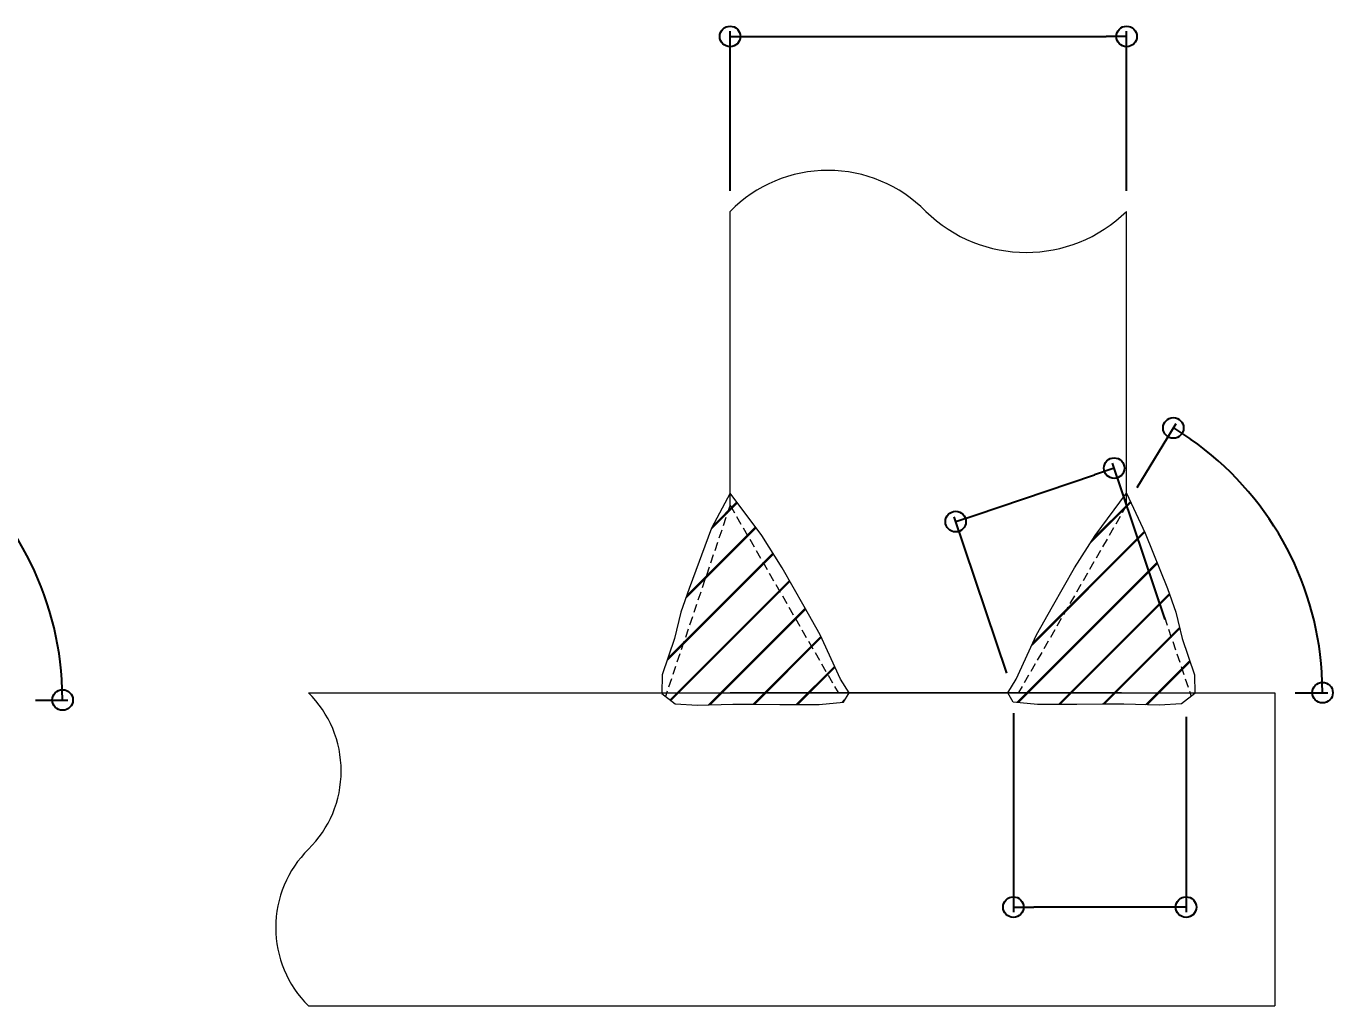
# Model space of a CAD drawing. Header units: millimetres. Extents: x -2880 to 3894, y -2977 to 4857.
# Drawn here: x 3325.1 to 3801, y 2859.2 to 3215.9 of the extents above; entities that cross this region are included whole.
import ezdxf

# ---------------------------------------------------------------- set-up
doc = ezdxf.new("R2010")
doc.units = ezdxf.units.MM
doc.header["$MEASUREMENT"] = 0
doc.linetypes.add('HIDDEN2', pattern=[4.7625, 3.175, -1.5875])
for name, color, linetype, lineweight in [('hadan', 1, 'HIDDEN2', 15), ('寸法', 7, 'Continuous', 15), ('金物', 5, 'Continuous', 18)]:
    doc.layers.add(name, color=color, linetype=linetype, lineweight=lineweight)
doc.styles.add('DLSTANDARD1', font='italic.shx', dxfattribs={"width": 0.7, "bigfont": 'extfont.shx'})
doc.dimstyles.new('一般寸法', dxfattribs={"dimscale": 1.5, "dimtxt": 15, "dimasz": 5, "dimexe": 1.25, "dimexo": 5, "dimgap": 3, "dimtad": 1, "dimtxsty": 'DLSTANDARD1', "dimblk": 'ORIGIN', "dimcen": 0, "dimclrd": 256, "dimclre": 256, "dimclrt": 256, "dimadec": 0, "dimazin": 0, "dimtfac": 1, "dimtmove": 0, "dimatfit": 3, "dimfxl": 0, "dimarcsym": 0})
pattern_1 = [(45, (3540.536, 2967.484), (-7.95495, 7.95495), []), (45, (3541.099, 2967.484), (-7.95495, 7.95495), [])]

# ---------------------------------------------------------------- blocks, each defined once
blk = doc.blocks.new('_Origin')
at = {"color": 0, "linetype": 'ByBlock', "lineweight": -2}
blk.add_line((0, 0), (-1, 0), dxfattribs=at)
blk.add_circle((0, 0), 0.5, dxfattribs=at)
blk = doc.blocks.new('*D71')
at = {"layer": 'Defpoints', "color": 0}
for p in [(3267.05, 3038.79), (3331.87, 3008.36), (3041.83, 2970.56), (3225.8, 2970.57), (3320.97, 2970.56)]:
    blk.add_point(p, dxfattribs=at)
at = {"layer": '寸法', "lineweight": -2}
for p, q in [((3270.93, 3045.2), (3285.03, 3068.53)), ((3328.47, 2970.56), (3340.28, 2970.56))]:
    blk.add_line(p, q, dxfattribs=at)
blk.add_arc((3225.8, 2970.56), 112.6, 3.8169, 55.0263, dxfattribs=at)
at = {"layer": '寸法', "lineweight": -2, "xscale": 7.5, "yscale": 7.5, "zscale": 7.5}
for p, rotation in [((3284.06, 3066.92), 146.9348205249129), ((3338.4, 2970.56), 271.908471626893)]:
    blk.add_blockref('_Origin', p, dxfattribs=dict(at, rotation=rotation))
blk = doc.blocks.new('*D75')
at = {"layer": 'Defpoints', "color": 0}
for p in [(3684.61, 2973.24), (3747.5, 2971.88), (3684.61, 2895.17)]:
    blk.add_point(p, dxfattribs=at)
at = {"layer": '寸法', "lineweight": -2}
for p, q in [((3684.61, 2965.74), (3684.61, 2893.3)), ((3747.5, 2964.38), (3747.5, 2893.3)), ((3740, 2895.17), (3692.11, 2895.17))]:
    blk.add_line(p, q, dxfattribs=at)
at = {"layer": '寸法', "lineweight": -2, "xscale": 7.5, "yscale": 7.5, "zscale": 7.5, "rotation": 180}
blk.add_blockref('_Origin', (3684.61, 2895.17), dxfattribs=at)
at = {"layer": '寸法', "lineweight": -2, "xscale": 7.5, "yscale": 7.5, "zscale": 7.5}
blk.add_blockref('_Origin', (3747.5, 2895.17), dxfattribs=at)
blk = doc.blocks.new('*D76')
at = {"layer": 'Defpoints', "color": 0}
for p in [(3725.86, 3041.45), (3790.68, 3011.03), (3500.64, 2973.23), (3684.61, 2973.24), (3779.78, 2973.23)]:
    blk.add_point(p, dxfattribs=at)
at = {"layer": '寸法', "lineweight": -2}
for p, q in [((3729.74, 3047.87), (3743.84, 3071.19)), ((3787.28, 2973.23), (3799.09, 2973.23))]:
    blk.add_line(p, q, dxfattribs=at)
blk.add_arc((3684.61, 2973.23), 112.6, 3.8169, 55.0263, dxfattribs=at)
at = {"layer": '寸法', "lineweight": -2, "xscale": 7.5, "yscale": 7.5, "zscale": 7.5}
for p, rotation in [((3742.87, 3069.59), 146.9348205249131), ((3797.21, 2973.23), 271.9084716268927)]:
    blk.add_blockref('_Origin', p, dxfattribs=dict(at, rotation=rotation))
blk = doc.blocks.new('*D77')
at = {"layer": 'Defpoints', "color": 0}
for p in [(3725.86, 3212.1), (3581.46, 3148.43), (3725.86, 3148.43)]:
    blk.add_point(p, dxfattribs=at)
at = {"layer": '寸法', "linetype": 'ByBlock', "lineweight": -2}
for p, q in [((3581.46, 3155.93), (3581.46, 3213.98)), ((3588.96, 3212.1), (3718.36, 3212.1)), ((3725.86, 3155.93), (3725.86, 3213.98))]:
    blk.add_line(p, q, dxfattribs=at)
at = {"layer": '寸法', "lineweight": -2, "xscale": 7.5, "yscale": 7.5, "zscale": 7.5, "rotation": 180}
blk.add_blockref('_Origin', (3581.46, 3212.1), dxfattribs=at)
at = {"layer": '寸法', "lineweight": -2, "xscale": 7.5, "yscale": 7.5, "zscale": 7.5}
blk.add_blockref('_Origin', (3725.86, 3212.1), dxfattribs=at)
blk = doc.blocks.new('*D78')
at = {"layer": 'Defpoints', "color": 0}
for p in [(3721.32, 3054.97), (3742.32, 2992.7), (3684.61, 2973.24)]:
    blk.add_point(p, dxfattribs=at)
at = {"layer": '寸法', "linetype": 'ByBlock', "lineweight": -2}
for p, q in [((3739.93, 2999.81), (3720.72, 3056.74)), ((3670.72, 3037.9), (3714.21, 3052.57)), ((3682.22, 2980.34), (3663.01, 3037.28))]:
    blk.add_line(p, q, dxfattribs=at)
at = {"layer": '寸法', "lineweight": -2, "xscale": 7.5, "yscale": 7.5, "zscale": 7.5}
for p, rotation in [((3721.32, 3054.97), 18.63943417901179), ((3663.61, 3035.5), 198.6394341790118)]:
    blk.add_blockref('_Origin', p, dxfattribs=dict(at, rotation=rotation))

msp = doc.modelspace()

# ---------------------------------------------------------------- hatches: boundary and pattern name
at = {"layer": 'hadan'}
h = msp.add_hatch(dxfattribs=at)
h.set_pattern_fill('JIS_LC_20A', color=0, scale=0.5625, style=0)
h.set_pattern_definition(pattern_1)
h.paths.add_polyline_path([(3556.784, 2979.7), (3556.706, 2973.209), (3624.77, 2973.209), (3622.716, 2976.716), (3619.301, 2982.61), (3614.287, 2994.246), (3608.476, 3004.539), (3600.422, 3018.71), (3592.174, 3031.667), (3581.605, 3045.657), (3574.72, 3033.054), (3566.061, 3009.696), (3561.229, 2992.926)])
h.paths.add_polyline_path([(3622.716, 2969.819), (3624.763, 2973.209), (3556.706, 2973.209), (3556.59, 2972.884), (3561.484, 2969.193), (3569.576, 2968.635), (3582.505, 2969.007), (3590.353, 2969.105), (3599.634, 2968.867), (3613.911, 2968.867)])
h = msp.add_hatch(dxfattribs=at)
h.set_pattern_fill('JIS_LC_20A', color=0, scale=0.5625, style=0)
h.set_pattern_definition(pattern_1)
h.paths.add_polyline_path([(3750.533, 2979.7), (3750.611, 2973.209), (3682.547, 2973.209), (3684.601, 2976.716), (3688.016, 2982.61), (3693.03, 2994.246), (3698.841, 3004.539), (3706.895, 3018.71), (3715.143, 3031.667), (3725.712, 3045.657), (3732.644, 3031.345), (3741.256, 3009.696), (3746.088, 2992.926)])
h.paths.add_polyline_path([(3684.601, 2969.819), (3682.554, 2973.209), (3750.611, 2973.209), (3750.727, 2972.884), (3745.833, 2969.193), (3737.741, 2968.635), (3724.812, 2969.007), (3716.964, 2969.105), (3707.683, 2968.867), (3693.406, 2968.867)])

# ---------------------------------------------------------------- linework, layer by layer
at = {"layer": 'hadan', "color": 0}
for p, q in [((3581.461, 3041.453), (3557.92, 2971.881)), ((3581.461, 3041.453), (3620.807, 2973.237)), ((3725.856, 3041.453), (3686.51, 2973.237)), ((3725.856, 3041.453), (3749.397, 2971.881))]:
    msp.add_line(p, q, dxfattribs=at)
at = {"layer": 'hadan', "color": 0, "linetype": 'ByBlock'}
for points in [[(3574.72, 3033.054), (3574.72, 3033.054), (3566.513, 3011.144), (3563.497, 3002.479), (3561.229, 2992.926), (3556.784, 2979.7), (3556.59, 2972.884), (3561.484, 2969.193), (3569.576, 2968.635), (3582.505, 2969.007), (3590.353, 2969.105), (3599.634, 2968.867), (3613.911, 2968.867), (3622.716, 2969.819), (3624.766, 2973.214), (3621.679, 2978.134), (3614.287, 2994.246), (3608.476, 3004.539), (3600.422, 3018.71), (3592.968, 3030.419), (3581.461, 3045.85), (3574.72, 3033.054), (3574.72, 3033.054), (3574.72, 3033.054), (3574.72, 3033.054)], [(3732.644, 3031.345), (3732.644, 3031.345), (3740.804, 3011.144), (3743.82, 3002.479), (3746.088, 2992.926), (3750.533, 2979.7), (3750.727, 2972.884), (3745.833, 2969.193), (3737.741, 2968.635), (3724.812, 2969.007), (3716.964, 2969.105), (3707.683, 2968.867), (3693.406, 2968.867), (3684.601, 2969.819), (3682.551, 2973.214), (3685.638, 2978.134), (3693.03, 2994.246), (3698.841, 3004.539), (3706.895, 3018.71), (3714.349, 3030.419), (3725.856, 3045.85), (3732.644, 3031.345), (3732.644, 3031.345), (3732.644, 3031.345), (3732.644, 3031.345)]]:
    msp.add_lwpolyline(points, dxfattribs=at)
at = {"layer": '金物', "color": 0}
for p, q in [((3581.461, 3041.453), (3581.461, 3148.43)), ((3725.856, 3041.453), (3725.856, 3148.43)), ((3427.918, 2973.229), (3779.785, 2973.229)), ((3427.918, 2973.229), (3779.785, 2973.229)), ((3723.961, 2973.229), (3581.461, 2973.229)), ((3723.961, 2973.229), (3581.461, 2973.229)), ((3779.785, 2973.229), (3779.785, 2859.229)), ((3779.785, 2973.229), (3779.785, 2859.229)), ((3427.918, 2859.229), (3779.785, 2859.229)), ((3427.918, 2859.229), (3779.785, 2859.229))]:
    msp.add_line(p, q, dxfattribs=at)
at = {"layer": '金物', "color": 0, "linetype": 'ByBlock'}
for centre, radius, start, end in [((3617.086, 3113.337), 50.006, 44.56873, 135.43127), ((3617.086, 3113.337), 50.006, 44.56873, 135.43127), ((3689.284, 3185.787), 52.279, 225.60763, 314.39237), ((3689.284, 3185.787), 52.279, 225.60763, 314.39237), ((3399.844, 2944.729), 40.005, 314.56873, 45.43127), ((3399.844, 2944.729), 40.005, 314.56873, 45.43127), ((3455.992, 2887.729), 40.005, 134.56873, 225.43127), ((3455.992, 2887.729), 40.005, 134.56873, 225.43127)]:
    msp.add_arc(centre, radius, start, end, dxfattribs=at)

# ---------------------------------------------------------------- dimensions: what is measured, and where the dimension line sits
at = {"layer": '寸法', "color": 0, "linetype": 'ByBlock'}
dim = msp.add_linear_dim(base=(3725.856, 3212.104), p1=(3581.461, 3148.43), p2=(3725.856, 3148.43), text=' ', dimstyle='一般寸法', dxfattribs=at)
dim.commit()
dim.dimension.update_dxf_attribs({"geometry": '*D77', "text_midpoint": (3653.659, 3212.104), "dimtype": 160})
at = {"layer": '寸法', "color": 0}
for base, line1, line2, picture, middle in [((3331.867, 3008.362), ((3320.973, 2970.563), (3041.826, 2970.563)), ((3267.045, 3038.786), (3225.803, 2970.571)), '*D71', (3337.597, 3033.614)), ((3790.678, 3011.028), ((3779.785, 2973.229), (3500.637, 2973.229)), ((3725.856, 3041.453), (3684.614, 2973.237)), '*D76', (3796.408, 3036.28))]:
    dim = msp.add_angular_dim_2l(base=base, line1=line1, line2=line2, text=' ', dimstyle='一般寸法', dxfattribs=at)
    dim.commit()
    dim.dimension.update_dxf_attribs({"geometry": picture, "text_midpoint": middle})
at = {"layer": '寸法', "color": 0, "linetype": 'ByBlock'}
dim = msp.add_linear_dim(base=(3721.321, 3054.968), p1=(3684.614, 2973.237), p2=(3742.324, 2992.703), angle=18.63943, text=' ', dimstyle='一般寸法', dxfattribs=at)
dim.commit()
dim.dimension.update_dxf_attribs({"geometry": '*D78', "text_midpoint": (3685.511, 3042.889), "dimtype": 161})
at = {"layer": '寸法', "color": 0}
dim = msp.add_linear_dim(base=(3684.614, 2895.175), p1=(3747.501, 2971.881), p2=(3684.614, 2973.237), angle=180, text=' ', dimstyle='一般寸法', dxfattribs=at)
dim.commit()
dim.dimension.update_dxf_attribs({"geometry": '*D75', "text_midpoint": (3716.058, 2910.925)})

doc.saveas('drawing.dxf')
